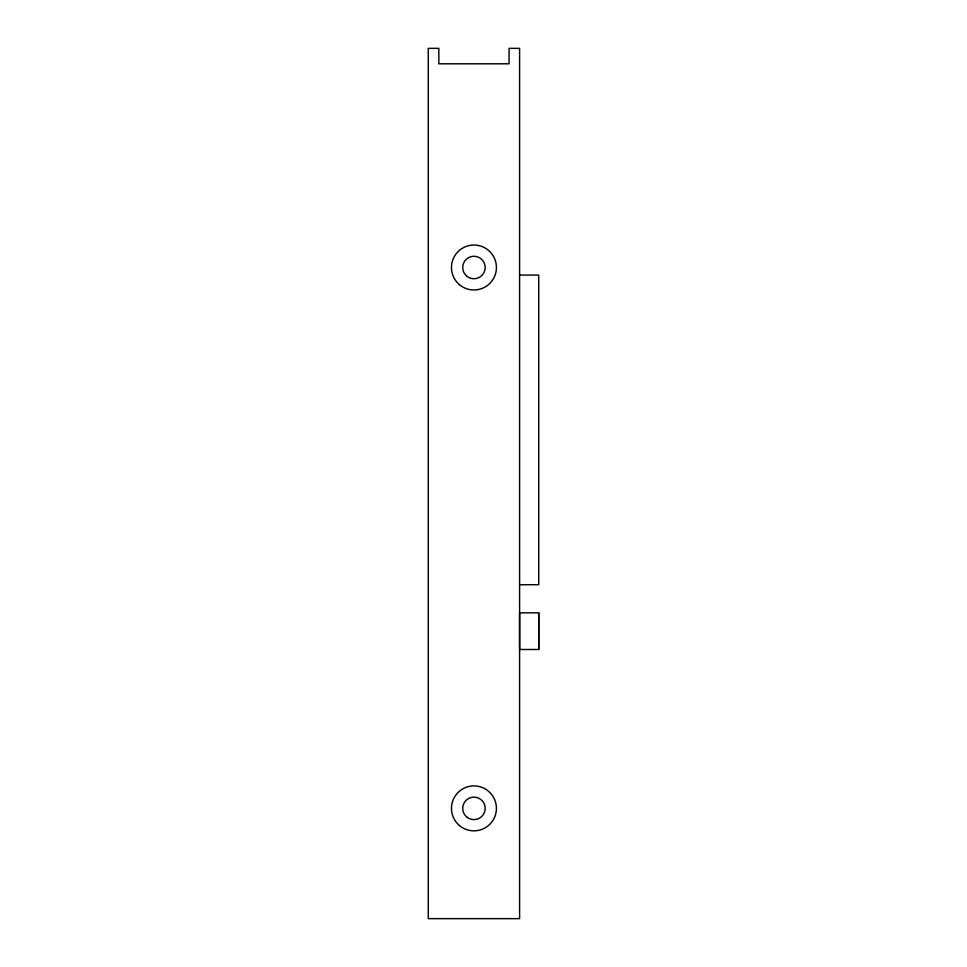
<?xml version="1.0" encoding="UTF-8"?>
<svg xmlns="http://www.w3.org/2000/svg" width="967" height="967" viewBox="0 0 967 967"><rect width="100%" height="100%" fill="white"/><g stroke="black" fill="none" stroke-linecap="round" stroke-linejoin="round"><path stroke-width="1.45" d="M538.716 649.486L538.716 612.824L519.605 612.824L519.605 649.486L538.716 649.486L538.716 612.679M428.284 48.35L438.825 48.35L438.825 63.798L509.065 63.798L509.065 48.35L519.605 48.35L519.605 918.65L428.284 918.65L428.284 48.882M519.605 275.075L538.716 275.075L538.716 584.709L519.605 584.709M459.494 284.721A22.483 22.483 0 0 0 496.083 271.413A22.483 22.483 0 0 0 466.263 246.38A22.483 22.483 0 0 0 459.494 284.721M459.494 825.588A22.483 22.483 0 0 0 496.083 812.268A22.483 22.483 0 0 0 466.263 787.247A22.483 22.483 0 0 0 459.494 825.588M466.723 816.982A11.241 11.241 0 0 0 485.011 810.322A11.241 11.241 0 0 0 470.107 797.811A11.241 11.241 0 0 0 466.723 816.982M466.723 276.115A11.241 11.241 0 0 0 485.011 269.455A11.241 11.241 0 0 0 470.107 256.944A11.241 11.241 0 0 0 466.723 276.115"/></g></svg>
